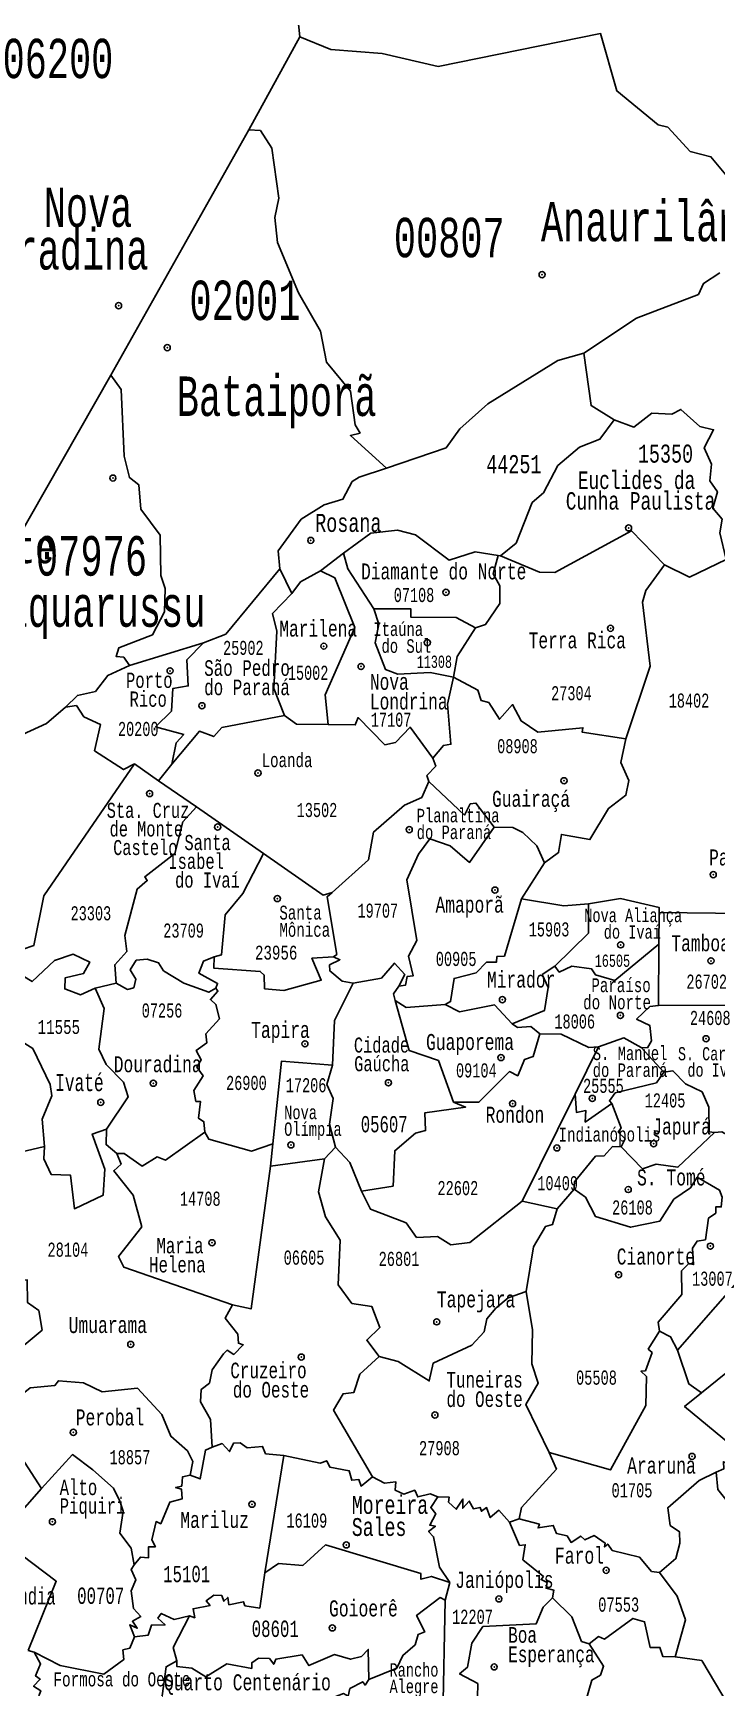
# Model space of a CAD drawing. Header units: millimetres. Extents: x 9851 to 10267, y 23387 to 23778.
# Drawn here: x 10056.06 to 10066.15, y 23482.06 to 23506.48 of the extents above; entities that cross this region are included whole.
import ezdxf
from ezdxf.enums import TextEntityAlignment as Align

# ---------------------------------------------------------------- set-up
doc = ezdxf.new("R2010")
doc.units = ezdxf.units.MM
doc.layers.add('3', color=7, linetype='Continuous')
doc.styles.add('MONOTXT', font='MONOTXT', dxfattribs={"height": 0.2})

# ---------------------------------------------------------------- blocks, each defined once
blk = doc.blocks.new('SEDE')
at = {"layer": '3', "color": 7, "linetype": 'Continuous'}
blk.add_circle((0, 0), 0.00451, dxfattribs=at)

msp = doc.modelspace()

# ---------------------------------------------------------------- linework, layer by layer
at = {"color": 7, "linetype": 'Continuous'}
for p, q in [((10059.996, 23506.427), (10059.245, 23505.056)), ((10059.245, 23505.056), (10057.208, 23501.436)), ((10057.208, 23501.436), (10055.78, 23498.93)), ((10060.64, 23498.809), (10060.302, 23498.548)), ((10059.879, 23498.212), (10059.705, 23498.577)), ((10062.957, 23498.767), (10062.927, 23498.774)), ((10057.484, 23497.151), (10058.574, 23497.485)), ((10057.914, 23495.447), (10057.556, 23495.698)), ((10058.107, 23495.692), (10057.914, 23495.447)), ((10057.914, 23495.447), (10058.472, 23495.063)), ((10058.472, 23495.063), (10059.46, 23494.373)), ((10063.268, 23493.708), (10063.608, 23494.236)), ((10065.295, 23493.035), (10065.302, 23493.503)), ((10065.293, 23492.133), (10065.295, 23493.035)), ((10057.288, 23492.461), (10056.977, 23492.388)), ((10066.553, 23492.136), (10065.293, 23492.133)), ((10064.407, 23491.521), (10064.059, 23490.823)), ((10065.035, 23491.513), (10065.369, 23491.149)), ((10064.059, 23490.823), (10063.278, 23489.245)), ((10059.599, 23490.091), (10059.563, 23489.762)), ((10060.526, 23490.04), (10060.361, 23489.869)), ((10060.361, 23489.869), (10059.563, 23489.762)), ((10063.797, 23489.13), (10064.048, 23489.422)), ((10065.572, 23487.046), (10067.511, 23489.257)), ((10063.278, 23489.245), (10063.797, 23489.13)), ((10065.927, 23486.416), (10066.287, 23486.707)), ((10059.76, 23485.491), (10059.48, 23483.76)), ((10055.544, 23484.278), (10056.183, 23485.003)), ((10063.235, 23484.555), (10063.09, 23484.506)), ((10062.213, 23483.615), (10062.144, 23483.353)), ((10062.144, 23483.353), (10062.108, 23481.622)), ((10056.076, 23482.588), (10055.99, 23482.612))]:
    msp.add_line(p, q, dxfattribs=at)
for points in [[(10060.507, 23508.641), (10060.371, 23508.588), (10060.399, 23507.904), (10059.959, 23506.808), (10059.996, 23506.427)], [(10059.996, 23506.427), (10060.453, 23506.243), (10061.212, 23506.181), (10062.039, 23505.992), (10064.437, 23506.477), (10064.677, 23505.629), (10065.287, 23505.13), (10065.427, 23505.094), (10065.761, 23504.735), (10066.065, 23504.658), (10066.383, 23504.275), (10066.945, 23504.036), (10066.797, 23503.71), (10066.838, 23503.65)], [(10061.275, 23500.064), (10060.745, 23500.543), (10060.886, 23500.581), (10060.812, 23500.703), (10060.745, 23501.199), (10060.392, 23501.625), (10060.305, 23502.086), (10059.98, 23502.65), (10059.668, 23503.395), (10059.628, 23503.761), (10059.687, 23504.048), (10059.584, 23504.787), (10059.417, 23505.048), (10059.245, 23505.056)], [(10064.188, 23501.759), (10064.965, 23502.277), (10065.88, 23502.625), (10065.957, 23502.788), (10066.199, 23502.947)], [(10061.275, 23500.064), (10062.157, 23500.36), (10062.358, 23500.644), (10062.774, 23501.014), (10063.806, 23501.651), (10064.188, 23501.759)], [(10064.637, 23500.775), (10064.297, 23500.986), (10064.188, 23501.759)], [(10057.208, 23501.436), (10057.363, 23501.225), (10057.405, 23500.237), (10057.482, 23499.924), (10057.621, 23499.818), (10057.65, 23499.455), (10057.934, 23499.071), (10057.946, 23498.477), (10058.012, 23498.288), (10057.999, 23497.943), (10057.824, 23497.601), (10057.325, 23497.409), (10057.287, 23497.285), (10057.399, 23497.271), (10057.484, 23497.151)], [(10064.637, 23500.775), (10064.426, 23500.491), (10064.126, 23500.372), (10063.808, 23500.1), (10063.592, 23499.696), (10063.427, 23499.553), (10063.191, 23498.957), (10062.957, 23498.767)], [(10066.288, 23498.712), (10066.198, 23499.106), (10066.233, 23499.307), (10066.093, 23499.473), (10066.162, 23499.713), (10066.049, 23499.876), (10066.074, 23500.123), (10065.963, 23500.363), (10066.104, 23500.63), (10065.902, 23500.675), (10065.622, 23500.929), (10065.49, 23500.858), (10065.192, 23500.875), (10064.928, 23500.668), (10064.637, 23500.775)], [(10059.705, 23498.577), (10059.678, 23498.842), (10060.019, 23499.308), (10060.359, 23499.523), (10060.633, 23499.604), (10060.771, 23499.865), (10060.875, 23499.928), (10061.275, 23500.064)], [(10062.927, 23498.774), (10062.587, 23498.829), (10062.201, 23498.702), (10061.705, 23499.076), (10061.44, 23499.146), (10061.044, 23499.102), (10060.64, 23498.809)], [(10062.957, 23498.767), (10063.533, 23498.529), (10063.761, 23498.521), (10064.895, 23499.139), (10065.379, 23498.636)], [(10060.64, 23498.809), (10060.705, 23498.576), (10061.092, 23497.984)], [(10058.574, 23497.485), (10058.904, 23497.61), (10059.705, 23498.577)], [(10060.302, 23498.548), (10060.01, 23498.383), (10059.879, 23498.212)], [(10060.417, 23496.281), (10060.373, 23496.715), (10060.808, 23497.711), (10060.515, 23498.444), (10060.302, 23498.548)], [(10062.59, 23497.708), (10062.739, 23497.755), (10062.952, 23498.066), (10062.949, 23498.327), (10062.849, 23498.503), (10062.927, 23498.774)], [(10065.379, 23498.636), (10065.103, 23498.258), (10065.055, 23498.084), (10065.167, 23497.142), (10064.807, 23496.069)], [(10065.379, 23498.636), (10065.751, 23498.451), (10066.288, 23498.712)], [(10059.879, 23498.212), (10059.592, 23497.916), (10059.659, 23497.657), (10059.613, 23496.809), (10059.771, 23496.411)], [(10062.59, 23497.708), (10062.305, 23497.858), (10061.634, 23497.864), (10061.636, 23497.988), (10061.092, 23497.984)], [(10061.092, 23497.984), (10061.165, 23497.762), (10061.112, 23497.484), (10061.261, 23497.09), (10061.446, 23497.02), (10061.919, 23497.044), (10062.267, 23496.978)], [(10062.59, 23497.708), (10062.32, 23497.283), (10062.267, 23496.978)], [(10058.107, 23495.692), (10058.172, 23496.007), (10058.284, 23496.129), (10057.87, 23496.245), (10058.103, 23496.475), (10058.124, 23496.812), (10058.35, 23496.849), (10058.329, 23497.232), (10058.574, 23497.485)], [(10057.484, 23497.151), (10057.162, 23497.002), (10056.982, 23496.765), (10056.716, 23496.709), (10056.54, 23496.535)], [(10061.959, 23495.783), (10062.117, 23495.97), (10062.227, 23495.987), (10062.178, 23496.579), (10062.267, 23496.978)], [(10062.267, 23496.978), (10062.624, 23496.786), (10062.674, 23496.633), (10062.786, 23496.606), (10062.947, 23496.357), (10063.137, 23496.572), (10063.265, 23496.333), (10063.512, 23496.166), (10064.175, 23496.231), (10064.167, 23496.165), (10064.807, 23496.069)], [(10056.54, 23496.535), (10056.261, 23496.292), (10055.49, 23495.945), (10054.655, 23495.138), (10054.417, 23494.763)], [(10057.556, 23495.698), (10057.397, 23495.613), (10056.968, 23495.892), (10057.054, 23496.279), (10056.812, 23496.393), (10056.701, 23496.56), (10056.54, 23496.535)], [(10058.107, 23495.692), (10058.516, 23496.18), (10058.727, 23496.1), (10058.848, 23496.233), (10059.771, 23496.411)], [(10060.417, 23496.281), (10059.947, 23496.283), (10059.771, 23496.411)], [(10061.959, 23495.783), (10061.626, 23496.241), (10061.412, 23496.014), (10061.253, 23495.979), (10060.858, 23496.382), (10060.816, 23496.272), (10060.417, 23496.281)], [(10063.608, 23494.236), (10063.817, 23494.388), (10063.859, 23494.657), (10064.28, 23494.581), (10064.551, 23495.041), (10064.811, 23495.235), (10064.852, 23495.452), (10064.733, 23495.716), (10064.807, 23496.069)], [(10057.556, 23495.698), (10056.221, 23493.748), (10056.071, 23493.016), (10055.899, 23492.96), (10055.808, 23492.81), (10055.616, 23492.823)], [(10061.959, 23495.783), (10062.003, 23495.663), (10061.874, 23495.524), (10061.901, 23495.436)], [(10060.475, 23493.798), (10061.01, 23494.283), (10061.086, 23494.69), (10061.542, 23495.09), (10061.797, 23495.2), (10061.901, 23495.436)], [(10061.901, 23495.436), (10062.428, 23494.942), (10062.514, 23495.106), (10062.597, 23495.119), (10062.867, 23494.764)], [(10058.472, 23495.063), (10058.271, 23494.844), (10058.152, 23494.373), (10057.708, 23494.033), (10057.745, 23493.976), (10057.598, 23493.851), (10057.413, 23493.167), (10057.445, 23492.929), (10057.267, 23492.733), (10057.288, 23492.461)], [(10062.867, 23494.764), (10062.504, 23494.244), (10062.217, 23494.486), (10061.918, 23494.591), (10061.75, 23494.367), (10061.575, 23493.985), (10061.724, 23493.09), (10061.6, 23492.859), (10061.669, 23492.568), (10061.581, 23492.558), (10061.559, 23492.433), (10061.458, 23492.418)], [(10063.608, 23494.236), (10063.496, 23494.49), (10063.288, 23494.686), (10063.14, 23494.759), (10062.867, 23494.764)], [(10059.46, 23494.373), (10059.155, 23493.783), (10058.898, 23493.469), (10058.841, 23492.878), (10058.735, 23492.851)], [(10059.46, 23494.373), (10060.34, 23493.759), (10060.475, 23493.798)], [(10060.475, 23493.798), (10060.401, 23493.738), (10060.543, 23492.885), (10060.495, 23492.852)], [(10063.268, 23493.708), (10063.017, 23492.86), (10062.906, 23492.854), (10062.9, 23492.77), (10062.752, 23492.77), (10062.602, 23492.616), (10062.274, 23492.532), (10062.223, 23492.19), (10062.144, 23492.146)], [(10064.257, 23493.633), (10063.893, 23493.603), (10063.268, 23493.708)], [(10065.302, 23493.503), (10065.3, 23493.58), (10064.732, 23493.71), (10064.257, 23493.633)], [(10064.257, 23493.633), (10064.258, 23493.199), (10063.763, 23492.711)], [(10065.302, 23493.503), (10066.547, 23493.492), (10066.548, 23493.39)], [(10063.763, 23492.711), (10063.826, 23492.624), (10064.013, 23492.71), (10064.304, 23492.671), (10064.361, 23492.583), (10064.647, 23492.502), (10065.295, 23493.035)], [(10056.977, 23492.388), (10056.763, 23492.288), (10056.529, 23492.376), (10056.533, 23492.54), (10056.807, 23492.604), (10056.898, 23492.772), (10056.654, 23492.89), (10056.378, 23492.794), (10056.045, 23492.484), (10055.633, 23492.738), (10055.616, 23492.823)], [(10058.76, 23492.386), (10058.654, 23492.327), (10058.286, 23492.462), (10057.986, 23492.645), (10057.914, 23492.762), (10057.747, 23492.818), (10057.583, 23492.8), (10057.492, 23492.657), (10057.576, 23492.518), (10057.547, 23492.394), (10057.456, 23492.369), (10057.288, 23492.461)], [(10058.735, 23492.851), (10058.576, 23492.788), (10058.507, 23492.609), (10058.785, 23492.458), (10058.76, 23492.386)], [(10060.495, 23492.852), (10060.177, 23492.829), (10060.315, 23492.506), (10059.763, 23492.355), (10059.478, 23492.379), (10059.473, 23492.581), (10059.414, 23492.635), (10058.728, 23492.683), (10058.735, 23492.851)], [(10060.785, 23492.46), (10060.621, 23492.491), (10060.443, 23492.641), (10060.437, 23492.73), (10060.59, 23492.808), (10060.495, 23492.852)], [(10061.458, 23492.418), (10061.546, 23492.591), (10061.397, 23492.758), (10061.203, 23492.537), (10060.785, 23492.46)], [(10063.763, 23492.711), (10063.576, 23492.589), (10063.664, 23492.395), (10063.609, 23492.06), (10063.134, 23491.861)], [(10056.23, 23490.053), (10056.196, 23490.452), (10056.339, 23490.797), (10056.314, 23490.966), (10056.057, 23491.496), (10055.9, 23491.595), (10055.576, 23492.032), (10055.478, 23492.352), (10055.502, 23492.587), (10055.185, 23492.652)], [(10060.785, 23492.46), (10060.51, 23491.908), (10060.481, 23491.251)], [(10056.977, 23492.388), (10057.108, 23492.089), (10057.029, 23491.485), (10057.14, 23491.26), (10057.393, 23490.999), (10057.464, 23490.783), (10057.142, 23490.308)], [(10058.76, 23492.386), (10058.788, 23492.342), (10058.677, 23492.22), (10058.76, 23492.148), (10058.812, 23491.935), (10058.608, 23491.713), (10058.624, 23491.579), (10058.47, 23491.468), (10058.544, 23491.331), (10058.48, 23491.222), (10058.569, 23491.096), (10058.432, 23490.878), (10058.464, 23490.717), (10058.534, 23490.713), (10058.503, 23490.467), (10058.582, 23490.415), (10058.598, 23490.263)], [(10061.404, 23492.207), (10061.382, 23492.303), (10061.458, 23492.418)], [(10062.144, 23492.146), (10061.565, 23492.1), (10061.404, 23492.207)], [(10061.404, 23492.207), (10061.612, 23491.47), (10062.042, 23491.318), (10062.266, 23490.707)], [(10063.134, 23491.861), (10062.87, 23492.14), (10062.353, 23492.039), (10062.144, 23492.146)], [(10065.035, 23491.513), (10065.129, 23491.505), (10065.186, 23491.61), (10065.164, 23491.835), (10064.969, 23491.931), (10065.163, 23492.115), (10065.293, 23492.133)], [(10062.266, 23490.707), (10062.64, 23490.704), (10063.09, 23491.157), (10063.215, 23491.095), (10063.312, 23491.333), (10063.444, 23491.379), (10063.541, 23491.713)], [(10063.541, 23491.713), (10063.407, 23491.823), (10063.212, 23491.805), (10063.134, 23491.861)], [(10063.541, 23491.713), (10063.857, 23491.709), (10064.262, 23491.512), (10064.407, 23491.521)], [(10064.407, 23491.521), (10064.782, 23491.653), (10065.035, 23491.513)], [(10059.599, 23490.091), (10059.725, 23491.308), (10060.481, 23491.251)], [(10060.481, 23491.251), (10060.397, 23490.965), (10060.489, 23490.757), (10060.438, 23490.381), (10060.526, 23490.04)], [(10064.605, 23490.685), (10064.567, 23490.723), (10064.653, 23490.842), (10065.26, 23490.991), (10065.369, 23491.149)], [(10065.369, 23491.149), (10065.503, 23491.169), (10065.688, 23490.977), (10065.934, 23490.857), (10066.033, 23490.632), (10066.04, 23490.267), (10066.12, 23490.255)], [(10064.059, 23490.823), (10064.08, 23490.554), (10064.22, 23490.58), (10064.211, 23490.411), (10064.605, 23490.685)], [(10060.908, 23489.39), (10061.375, 23489.467), (10061.398, 23489.987), (10061.703, 23490.25), (10061.854, 23490.285), (10061.844, 23490.548), (10062.444, 23490.632), (10062.266, 23490.707)], [(10064.74, 23490.044), (10064.801, 23490.165), (10064.697, 23490.263), (10064.738, 23490.328), (10064.605, 23490.685)], [(10056.23, 23490.053), (10056.219, 23489.871), (10056.33, 23489.636), (10056.612, 23489.628), (10056.671, 23489.132), (10057.095, 23489.332), (10057.12, 23489.715), (10056.933, 23490.235), (10057.142, 23490.308)], [(10057.142, 23490.308), (10057.137, 23490.079), (10057.298, 23489.949)], [(10057.298, 23489.949), (10057.405, 23489.948), (10057.673, 23489.761), (10057.89, 23489.898), (10058.017, 23489.848), (10058.598, 23490.263)], [(10058.598, 23490.263), (10058.654, 23490.161), (10059.285, 23489.981), (10059.599, 23490.091)], [(10064.74, 23490.044), (10065.053, 23489.723), (10065.255, 23489.789), (10065.577, 23489.744), (10066.12, 23490.255)], [(10066.12, 23490.255), (10066.226, 23490.266), (10066.471, 23490.132)], [(10054.221, 23490.198), (10054.728, 23489.865), (10054.976, 23489.611), (10055.429, 23489.444), (10055.655, 23489.63), (10055.686, 23489.923), (10056.23, 23490.053)], [(10060.526, 23490.04), (10060.735, 23489.814), (10060.908, 23489.39)], [(10064.74, 23490.044), (10064.613, 23490.052), (10064.489, 23489.914), (10064.364, 23489.908), (10064.052, 23489.531), (10064.048, 23489.422)], [(10057.298, 23489.949), (10057.36, 23489.79), (10057.252, 23489.692), (10057.54, 23489.331), (10057.667, 23488.865), (10057.323, 23488.425), (10057.399, 23488.269), (10059.004, 23487.714)], [(10059.004, 23487.714), (10059.278, 23487.653), (10059.563, 23489.762)], [(10060.361, 23489.869), (10060.273, 23489.383), (10060.377, 23489.011), (10060.594, 23488.667), (10060.564, 23488.007), (10060.766, 23487.734), (10061.061, 23487.689), (10061.18, 23487.378), (10060.985, 23487.194), (10061.167, 23486.952)], [(10066.23, 23489.302), (10066.193, 23489.407), (10065.863, 23489.596), (10065.766, 23489.443), (10065.52, 23489.272), (10065.31, 23488.947), (10064.88, 23488.859), (10064.361, 23489.02), (10064.213, 23489.304), (10064.048, 23489.422)], [(10063.278, 23489.245), (10062.508, 23488.635), (10062.228, 23488.601), (10062.032, 23488.723), (10061.722, 23488.709), (10061.566, 23488.926), (10061.042, 23489.124), (10060.908, 23489.39)], [(10065.308, 23487.326), (10065.284, 23487.457), (10065.638, 23487.866), (10065.633, 23488.214), (10065.741, 23488.322), (10065.809, 23488.307), (10065.795, 23488.548), (10065.86, 23488.654), (10065.983, 23488.674), (10066.031, 23488.994), (10066.136, 23489.069), (10066.14, 23489.161), (10066.217, 23489.159), (10066.23, 23489.302)], [(10063.797, 23489.13), (10063.727, 23488.899), (10063.625, 23488.872), (10063.446, 23488.57), (10063.339, 23487.909)], [(10055.397, 23486.612), (10055.808, 23487.093), (10055.929, 23487.117), (10056.195, 23487.341), (10056.148, 23487.63), (10055.979, 23487.748), (10055.972, 23488.084), (10055.355, 23487.991), (10055.244, 23488.057), (10054.957, 23488.046), (10054.836, 23488.157), (10054.45, 23488.278), (10054.204, 23488.268)], [(10063.339, 23487.909), (10063.073, 23487.816), (10062.891, 23487.665), (10062.758, 23487.507), (10062.72, 23487.317), (10062.535, 23487.121), (10061.965, 23486.852), (10061.908, 23486.591), (10061.449, 23486.878), (10061.167, 23486.952)], [(10063.339, 23487.909), (10063.431, 23487.347), (10063.42, 23486.841), (10063.516, 23486.559), (10063.332, 23486.243), (10063.677, 23485.537)], [(10059.004, 23487.714), (10058.897, 23487.515), (10059.081, 23487.282), (10059.092, 23487.146), (10059.162, 23487.123), (10059.022, 23486.982), (10058.924, 23487.043), (10058.873, 23486.989), (10058.702, 23486.753), (10058.665, 23486.56), (10058.542, 23486.465), (10058.533, 23486.284), (10058.677, 23486.022), (10058.704, 23485.615)], [(10065.308, 23487.326), (10065.14, 23487.06), (10065.197, 23487.009), (10065.098, 23486.741), (10065.032, 23486.733), (10065.116, 23486.654), (10065.105, 23486.227), (10064.583, 23485.278), (10063.677, 23485.537)], [(10065.308, 23487.326), (10065.47, 23487.242), (10065.572, 23487.046)], [(10061.167, 23486.952), (10060.881, 23486.692), (10060.795, 23486.422), (10060.636, 23486.401), (10060.495, 23486.159), (10061.069, 23485.176)], [(10065.572, 23487.046), (10065.738, 23486.548), (10065.927, 23486.416)], [(10055.746, 23486.424), (10055.889, 23486.384), (10056.018, 23486.491), (10056.382, 23486.524), (10056.434, 23486.594), (10056.803, 23486.561), (10057.08, 23486.43), (10057.604, 23486.483), (10057.962, 23486.096), (10058.093, 23485.775), (10058.339, 23485.561), (10058.42, 23485.402), (10058.378, 23485.202)], [(10056.183, 23485.003), (10055.436, 23486.156), (10055.737, 23486.284), (10055.746, 23486.424)], [(10066.141, 23485.243), (10066.257, 23485.294), (10066.249, 23485.397), (10066.324, 23485.365), (10066.314, 23485.412), (10066.578, 23485.464), (10065.677, 23486.213), (10065.927, 23486.416)], [(10058.704, 23485.615), (10058.605, 23485.571), (10058.528, 23485.146), (10058.378, 23485.202)], [(10058.704, 23485.615), (10058.85, 23485.666), (10058.961, 23485.549), (10059.017, 23485.67), (10059.118, 23485.677), (10059.221, 23485.603), (10059.448, 23485.624), (10059.493, 23485.516), (10059.76, 23485.491)], [(10056.183, 23485.003), (10056.643, 23485.505), (10056.944, 23485.278), (10057.246, 23485.009), (10057.341, 23484.816), (10057.39, 23484.671), (10057.342, 23484.346), (10057.508, 23484.121), (10057.552, 23483.876)], [(10059.76, 23485.491), (10060.3, 23485.377), (10060.394, 23485.414), (10060.442, 23485.318), (10060.727, 23485.266), (10060.765, 23485.126), (10060.868, 23485.137), (10060.902, 23485.038), (10061.069, 23485.176)], [(10063.677, 23485.537), (10063.784, 23485.29), (10063.269, 23484.722), (10063.235, 23484.555)], [(10058.378, 23485.202), (10058.268, 23485.178), (10058.254, 23485.04), (10058.163, 23485.02), (10058.252, 23484.992), (10058.26, 23484.85), (10058.078, 23484.803), (10057.946, 23484.482), (10057.877, 23484.516), (10057.814, 23484.246), (10057.867, 23484.144), (10057.763, 23484.142), (10057.762, 23483.979), (10057.645, 23483.99), (10057.552, 23483.876)], [(10062.033, 23484.878), (10061.923, 23484.925), (10061.739, 23484.879), (10061.694, 23484.977), (10061.535, 23484.92), (10061.403, 23484.979), (10061.416, 23485.1), (10061.249, 23485.081), (10061.069, 23485.176)], [(10066.141, 23485.243), (10065.893, 23485.119), (10065.429, 23484.72), (10065.465, 23484.458), (10065.599, 23484.366), (10065.607, 23484.195), (10065.547, 23483.968), (10065.304, 23483.762)], [(10068.878, 23484.333), (10068.575, 23484.412), (10068.315, 23484.626), (10068.429, 23484.833), (10067.048, 23484.899), (10066.729, 23484.7), (10066.383, 23484.72), (10066.169, 23484.989), (10066.141, 23485.243)], [(10062.033, 23484.878), (10061.93, 23484.725), (10062.003, 23484.629), (10061.916, 23484.46), (10061.999, 23484.446), (10061.898, 23484.371), (10061.973, 23484.292), (10062.059, 23483.843), (10062.213, 23483.615)], [(10063.09, 23484.506), (10062.936, 23484.682), (10062.807, 23484.573), (10062.753, 23484.722), (10062.677, 23484.668), (10062.657, 23484.723), (10062.56, 23484.705), (10062.498, 23484.818), (10062.403, 23484.711), (10062.404, 23484.846), (10062.306, 23484.698), (10062.19, 23484.802), (10062.202, 23484.874), (10062.033, 23484.878)], [(10063.09, 23484.506), (10063.242, 23484.164), (10063.324, 23484.172), (10063.288, 23483.951), (10063.594, 23483.704), (10063.558, 23483.658), (10063.649, 23483.614), (10063.632, 23483.53), (10063.745, 23483.503), (10063.728, 23483.389)], [(10065.304, 23483.762), (10065.189, 23483.776), (10065.012, 23483.989), (10064.608, 23484.09), (10064.543, 23484.182), (10064.495, 23484.141), (10064.503, 23484.197), (10064.341, 23484.308), (10064.203, 23484.245), (10064.145, 23484.3), (10064, 23484.208), (10063.942, 23484.303), (10063.787, 23484.339), (10063.737, 23484.458), (10063.513, 23484.422), (10063.533, 23484.475), (10063.235, 23484.555)], [(10055.544, 23484.278), (10056.403, 23483.635), (10055.99, 23482.612)], [(10062.213, 23483.615), (10061.941, 23483.706), (10061.785, 23483.664), (10061.786, 23483.748), (10060.376, 23484.17), (10060.04, 23483.868), (10059.685, 23483.895), (10059.48, 23483.76)], [(10057.552, 23483.876), (10057.51, 23483.808), (10057.576, 23483.656), (10057.508, 23483.492), (10057.544, 23483.232), (10057.649, 23483.112), (10057.526, 23483.045), (10057.598, 23482.941), (10057.487, 23482.993), (10057.559, 23482.813)], [(10059.48, 23483.76), (10059.405, 23483.239), (10059.187, 23483.273), (10059.166, 23483.333), (10058.952, 23483.288), (10058.935, 23483.395), (10058.878, 23483.339), (10058.846, 23483.423), (10058.728, 23483.43), (10058.614, 23483.344), (10058.673, 23483.278), (10058.422, 23483.229), (10058.446, 23483.097), (10058.367, 23483.126)], [(10065.304, 23483.762), (10065.566, 23483.414), (10065.688, 23483.067), (10065.538, 23482.518)], [(10058.367, 23483.126), (10058.142, 23483.068), (10057.953, 23483.161), (10057.902, 23483.089), (10058.01, 23482.991), (10057.808, 23482.987), (10057.76, 23482.839), (10057.559, 23482.813)], [(10061.018, 23482.185), (10061.427, 23482.354), (10061.517, 23482.54), (10061.7, 23482.697), (10061.742, 23482.851), (10061.842, 23482.886), (10061.72, 23483.13), (10062.067, 23483.394), (10062.144, 23483.353)], [(10063.728, 23483.389), (10063.59, 23483.253), (10063.488, 23483.007), (10062.699, 23482.966), (10062.536, 23482.722), (10062.47, 23482.365), (10062.355, 23482.268), (10062.624, 23482.123), (10062.618, 23481.918), (10062.108, 23481.622)], [(10063.728, 23483.389), (10064.01, 23483.111), (10064.155, 23482.747), (10064.266, 23482.712)], [(10058.183, 23482.46), (10058.129, 23482.659), (10058.367, 23483.126)], [(10064.266, 23482.712), (10064.406, 23482.817), (10064.496, 23482.782), (10064.915, 23483.087), (10065.085, 23483.036), (10065.17, 23482.655), (10065.313, 23482.657), (10065.353, 23482.524), (10065.538, 23482.518)], [(10057.559, 23482.813), (10057.491, 23482.649), (10057.387, 23482.622), (10057.4, 23482.479), (10057.107, 23482.262), (10056.462, 23482.389), (10056.076, 23482.588)], [(10063.725, 23481.735), (10064.218, 23481.871), (10064.309, 23482.175), (10064.435, 23482.25), (10064.481, 23482.38), (10064.266, 23482.712)], [(10056.148, 23481.943), (10056.177, 23482.016), (10056.068, 23482.085), (10056.167, 23482.188), (10056.097, 23482.238), (10056.172, 23482.418), (10056.076, 23482.588)], [(10058.012, 23481.417), (10058.009, 23481.633), (10057.86, 23481.79), (10057.965, 23481.942), (10058.024, 23482.372), (10058.183, 23482.46)], [(10058.183, 23482.46), (10058.183, 23482.374), (10058.406, 23482.35), (10058.61, 23482.224), (10058.919, 23482.417), (10059.289, 23482.349), (10059.288, 23482.432), (10059.388, 23482.501), (10059.549, 23482.496), (10059.613, 23482.409), (10059.645, 23482.485), (10060.032, 23482.547), (10060.131, 23482.389), (10060.509, 23482.553), (10060.746, 23482.483), (10060.908, 23482.525), (10061.007, 23482.629), (10061.018, 23482.185)], [(10065.538, 23482.518), (10065.93, 23482.464), (10066.319, 23481.812)], [(10059.98, 23480.807), (10060.009, 23481.652), (10060.449, 23481.902), (10060.642, 23481.977), (10060.713, 23481.937), (10060.735, 23482.05), (10060.926, 23482.152), (10060.96, 23482.103), (10061.018, 23482.185)]]:
    msp.add_lwpolyline(points, dxfattribs=at)
for p in [(10063.574, 23502.918), (10057.322, 23502.46), (10058.041, 23501.841), (10057.238, 23499.916), (10064.849, 23499.18), (10060.16, 23498.996), (10062.155, 23498.23), (10064.583, 23497.699), (10060.352, 23497.435), (10061.88, 23497.488), (10058.083, 23497.071), (10060.902, 23497.135), (10058.552, 23496.555), (10059.38, 23495.563), (10063.897, 23495.449), (10057.78, 23495.26), (10058.785, 23494.766), (10061.613, 23494.727), (10066.099, 23494.063), (10059.666, 23493.71), (10062.877, 23493.835), (10064.733, 23493.027), (10066.066, 23492.791), (10062.988, 23492.218), (10064.73, 23491.985), (10060.072, 23491.566), (10065.994, 23491.641), (10062.966, 23491.363), (10057.835, 23490.985), (10061.305, 23490.991), (10064.313, 23490.76), (10057.06, 23490.702), (10063.138, 23490.685), (10059.866, 23490.074), (10063.791, 23490.03), (10065.219, 23490.093), (10064.844, 23489.416), (10058.702, 23488.63), (10066.058, 23488.58), (10064.702, 23488.16), (10062.019, 23487.463), (10057.502, 23487.13), (10060.019, 23486.943), (10061.991, 23486.088), (10056.655, 23485.832), (10065.788, 23485.477), (10059.291, 23484.771), (10056.347, 23484.513), (10060.683, 23484.171), (10064.519, 23483.796), (10062.935, 23483.374), (10060.477, 23482.946), (10062.866, 23482.371)]:
    msp.add_point(p, dxfattribs=at)

# ---------------------------------------------------------------- block references
for p, xscale, yscale, zscale, rotation in [((10063.574, 23502.918), 10.00002222847218, 10.00002222847218, 10, 358.4411379901863), ((10057.322, 23502.46), 10, 10, 10, 358.2011724546984), ((10058.041, 23501.841), 10, 10, 10, 358.215856225767), ((10057.238, 23499.916), 10, 10, 10, 358.1477875991148), ((10060.16, 23498.996), 10.00001499683258, 10.00001499683258, 10, 358.239881894379), ((10064.849, 23499.18), 9.999988472391433, 9.999988472391433, 10, 358.4189795937999), ((10062.155, 23498.23), 9.999977941373846, 9.999977941373846, 10, 358.2999339450842), ((10064.583, 23497.699), 9.999986905928887, 9.999986905928887, 10, 358.3810782493297), ((10060.352, 23497.435), 10, 10, 10, 358.2166562518415), ((10061.88, 23497.488), 10.00001286582894, 10.00001286582894, 10, 358.2753829156183), ((10058.083, 23497.071), 10, 10, 10, 358.123228540907), ((10060.902, 23497.135), 10.00001289564456, 10.00001289564456, 10, 358.2316066662387), ((10058.552, 23496.555), 10.00001306217836, 10.00001306217836, 10, 358.1307037937321), ((10059.38, 23495.563), 10, 10, 10, 358.1427123301896), ((10063.897, 23495.449), 10, 10, 10, 358.3122173812553), ((10057.78, 23495.26), 10, 10, 10, 358.0751770587286), ((10058.785, 23494.766), 9.99998142016383, 9.99998142016383, 10, 358.1037359941774), ((10061.613, 23494.727), 9.999983103071141, 9.999983103071141, 10, 358.2113144299796), ((10066.099, 23494.063), 10, 10, 10, 358.3693359880599), ((10059.666, 23493.71), 9.999999999999998, 9.999999999999998, 9.999999999999998, 358.1165532636421), ((10062.877, 23493.835), 10, 10, 10, 358.2422820033784), ((10064.733, 23493.027), 10, 10, 10, 358.2975337572809), ((10066.066, 23492.791), 9.999987023023268, 9.999987023023268, 10, 358.343710296613), ((10062.988, 23492.218), 10.00001076962781, 10.00001076962781, 10, 358.214789525417), ((10064.73, 23491.985), 10, 10, 10, 358.2769830180705), ((10060.072, 23491.566), 10.00002150856107, 10.00002150856107, 10, 358.0887943154743), ((10065.994, 23491.641), 10.0000200395736, 10.0000200395736, 10, 358.3188924503206), ((10062.966, 23491.363), 10.00001536416096, 10.00001536416096, 10, 358.1969056894563), ((10057.835, 23490.985), 10, 10, 10, 357.990015819901), ((10061.305, 23490.991), 10, 10, 10, 358.125095172373), ((10057.06, 23490.702), 10, 10, 10, 357.9537059026915), ((10063.138, 23490.685), 10, 10, 10, 358.1902304828677), ((10064.313, 23490.76), 9.999982766316228, 9.999982766316228, 10, 358.2372069065096), ((10059.866, 23490.074), 10.00001310771495, 10.00001310771495, 10, 358.0506180215921), ((10063.791, 23490.03), 9.999984642862781, 9.999984642862781, 10, 358.2025058229317), ((10065.219, 23490.093), 10, 10, 10, 358.2590991497592), ((10064.844, 23489.416), 10.000015770087, 10.000015770087, 10, 358.2310733117836), ((10058.702, 23488.63), 10, 10, 10, 357.9750652397034), ((10066.058, 23488.58), 10, 10, 10, 358.2617659676997), ((10064.702, 23488.16), 10, 10, 10, 358.2009057812855), ((10062.019, 23487.463), 10.00001697875771, 10.00001697875771, 10, 358.0815857095511), ((10057.502, 23487.13), 9.999987617710936, 9.999987617710936, 10, 357.8963031736365), ((10060.019, 23486.943), 9.999999999999998, 9.999999999999998, 9.999999999999998, 357.9921489459023), ((10061.991, 23486.088), 9.999999999999998, 9.999999999999998, 9.999999999999998, 358.0524845733812), ((10056.655, 23485.832), 10.00001423452855, 10.00001423452855, 10, 357.8349011712663), ((10065.788, 23485.477), 9.999999999999998, 9.999999999999998, 9.999999999999998, 358.1899638114213), ((10059.291, 23484.771), 10, 10, 10, 357.9176625666368), ((10056.347, 23484.513), 10, 10, 10, 357.7943153441342), ((10060.683, 23484.171), 10, 10, 10, 357.9606479279582), ((10064.519, 23483.796), 10.00001564084987, 10.00001564084987, 10, 358.1058780882695), ((10062.935, 23483.374), 10.00001865580434, 10.00001865580434, 10, 358.0340675814847), ((10060.477, 23482.946), 9.999980300610721, 9.999980300610721, 10, 357.9267376491333), ((10062.866, 23482.371), 10.00002045699201, 10.00002045699201, 10, 358.0105751749122)]:
    msp.add_blockref('SEDE', p, dxfattribs=dict(at, xscale=xscale, yscale=yscale, zscale=zscale, rotation=rotation))

# ---------------------------------------------------------------- texts
at = {"color": 7, "linetype": 'Continuous', "style": 'MONOTXT'}
for s, height, width, p in [('06200', 0.5805, 0.65, (10056.428, 23506.109)), ('00807', 0.5816, 0.649998, (10062.203, 23503.466)), ('02001', 0.582, 0.649999, (10059.187, 23502.539)), ('07976', 0.5837, 0.650001, (10056.923, 23498.768)), ('07108', 0.2073, 0.666671, (10061.683, 23498.19)), ('25902', 0.2074, 0.666662, (10059.164, 23497.41)), ('15002', 0.2075, 0.666658, (10060.12, 23497.042)), ('11308', 0.1804, 0.666662, (10061.983, 23497.205)), ('27304', 0.2075, 0.666662, (10064.006, 23496.741)), ('18402', 0.2075, 0.666662, (10065.742, 23496.632)), ('17107', 0.2076, 0.666662, (10061.345, 23496.35)), ('20200', 0.2076, 0.666671, (10057.613, 23496.213)), ('13502', 0.2078, 0.666658, (10060.251, 23495.017)), ('23303', 0.208, 0.666658, (10056.914, 23493.493)), ('23709', 0.208, 0.666667, (10058.282, 23493.238)), ('15903', 0.208, 0.666662, (10063.676, 23493.255)), ('23956', 0.2051, 0.705882, (10059.649, 23492.912)), ('00905', 0.2081, 0.666662, (10062.305, 23492.819)), ('16505', 0.181, 0.666667, (10064.611, 23492.793)), ('26702', 0.2082, 0.666667, (10066.003, 23492.484)), ('07256', 0.2082, 0.666667, (10057.964, 23492.058)), ('18006', 0.2082, 0.66664, (10064.055, 23491.896)), ('24608', 0.2082, 0.66664, (10066.055, 23491.948)), ('11555', 0.2052, 0.705881, (10056.441, 23491.813)), ('09104', 0.2084, 0.666671, (10062.603, 23491.174)), ('26900', 0.2084, 0.666667, (10059.209, 23490.989)), ('17206', 0.2084, 0.666662, (10060.09, 23490.955)), ('25555', 0.2083, 0.66664, (10064.478, 23490.946)), ('12405', 0.2084, 0.666662, (10065.388, 23490.731)), ('22602', 0.2086, 0.666667, (10062.33, 23489.437)), ('10409', 0.2085, 0.666627, (10063.803, 23489.509)), ('14708', 0.2087, 0.666658, (10058.528, 23489.28)), ('26108', 0.2087, 0.666636, (10064.907, 23489.151)), ('06605', 0.2088, 0.666662, (10060.06, 23488.411)), ('26801', 0.2088, 0.666667, (10061.462, 23488.392)), ('13007', 0.2088, 0.666671, (10066.087, 23488.1)), ('05508', 0.2091, 0.666671, (10064.376, 23486.64)), ('27908', 0.2092, 0.666662, (10062.058, 23485.599)), ('01705', 0.2093, 0.666662, (10064.9, 23484.977)), ('16109', 0.2094, 0.666636, (10060.101, 23484.53)), ('15101', 0.241, 0.666678, (10058.328, 23483.741)), ('00707', 0.241, 0.666682, (10057.059, 23483.421)), ('07553', 0.2096, 0.666636, (10064.704, 23483.29)), ('12207', 0.2096, 0.666667, (10062.546, 23483.11)), ('08601', 0.2411, 0.666678, (10059.635, 23482.933))]:
    msp.add_text(s, height=height, dxfattribs=dict(at, width=width)).set_placement(p, align=Align.MIDDLE)
for s, height, width, p in [('Nova ', 0.5811, 0.649999, (10057.853, 23503.623)), ('Nova ', 0.5811, 0.649999, (10057.853, 23503.623)), ('Andradina', 0.5811, 0.649999, (10057.763, 23502.994)), ('Andradina', 0.5811, 0.649999, (10057.763, 23502.994)), ('Para%%237so ', 0.20482, 0.705875, (10065.302, 23492.329)), ('do Norte', 0.2048, 0.705875, (10065.181, 23492.076))]:
    msp.add_text(s, height=height, rotation=359.9995, dxfattribs=dict(at, width=width)).set_placement(p, align=Align.RIGHT)
for s, height, width, p in [('Anauril%%226ndia', 0.5816, 0.649998, (10063.557, 23503.411)), ('Loanda', 0.2047, 0.705884, (10059.434, 23495.65)), ('Paranava%%237', 0.2356, 0.705881, (10066.038, 23494.199)), ('Mirador', 0.2359, 0.705887, (10062.76, 23492.397)), ('Rondon', 0.2362, 0.70588, (10062.74, 23490.401)), ('Japur%%225', 0.2363, 0.705882, (10065.199, 23490.228)), ('Indian%%243polis', 0.2055, 0.70588, (10063.816, 23490.123)), ('S. Tom%%233', 0.23643, 0.705884, (10064.975, 23489.476)), ('Cianorte', 0.2366, 0.705876, (10064.675, 23488.309)), ('Tapejara', 0.2368, 0.705889, (10062.02, 23487.676)), ('18857', 0.2092, 0.666676, (10057.188, 23485.36)), ('Goioer%%234', 0.23759, 0.70588, (10060.428, 23483.115))]:
    msp.add_text(s, height=height, dxfattribs=dict(at, width=width)).set_placement(p)
for s, height, width, p in [('Bataipor%%227', 0.58243, 0.649996, (10058.181, 23501.415)), ('Taquarussu', 0.5829, 0.65, (10055.326, 23498.305)), ('Perobal', 0.2366, 0.705395, (10056.69, 23486.171)), ('Quarto Centen%%225rio', 0.23732, 0.70539, (10057.993, 23482.262))]:
    msp.add_text(s, height=height, dxfattribs=dict(at, width=width)).set_placement(p, align=Align.TOP_LEFT)
for s, height, width, p in [('44251', 0.2667, 0.705883, (10063.564, 23500.255)), ('15350', 0.2667, 0.705891, (10065.802, 23500.41)), ('Terra Rica', 0.235, 0.705877, (10064.811, 23497.638)), ('Guaira%%231%%225', 0.23541, 0.705881, (10063.986, 23495.3)), ('Amapor%%227', 0.23568, 0.705879, (10063.008, 23493.738)), ('Umuarama', 0.2369, 0.70588, (10057.743, 23487.535)), ('Araruna', 0.2372, 0.705884, (10065.843, 23485.461)), ('Mariluz', 0.2373, 0.705888, (10059.248, 23484.659))]:
    msp.add_text(s, height=height, dxfattribs=dict(at, width=width)).set_placement(p, align=Align.TOP_RIGHT)
for s, height, rotation, width, p in [('Euclides da ', 0.25796, 359.9985, 0.70588, (10065.046, 23499.755)), ('Cunha Paulista', 0.25796, 359.9985, 0.70588, (10065.026, 23499.45)), ('Nova Alian%%231a ', 0.19704, 359.9982, 0.70589, (10064.978, 23493.362)), ('do Iva%%237', 0.19704, 359.9982, 0.70589, (10064.905, 23493.118)), ('Cidade ', 0.2224, 359.9984, 0.705888, (10061.271, 23491.437)), ('Ga%%250cha', 0.2224, 359.9984, 0.705888, (10061.208, 23491.161)), ('Brasil%%226ndia ', 0.2427, 359.9982, 0.649995, (10055.71, 23483.292))]:
    msp.add_text(s, height=height, rotation=rotation, dxfattribs=dict(at, width=width)).set_placement(p, align=Align.CENTER)
for s, height, rotation, width, p in [('Rosana', 0.2669, 360, 0.705879, (10061.203, 23499.388)), ('Porto ', 0.225, 359.9981, 0.705875, (10058.257, 23497.044)), ('Rico', 0.225, 359.9981, 0.705875, (10058.035, 23496.766)), ('Santa ', 0.2237, 359.9982, 0.705877, (10059.114, 23494.649)), ('Isabel ', 0.2237, 359.9982, 0.705877, (10059.014, 23494.372)), ('do Iva%%237', 0.22373, 359.9982, 0.705877, (10059.113, 23494.095)), ('Maria ', 0.2277, 359.9982, 0.70588, (10058.716, 23488.702)), ('Helena', 0.2277, 359.9982, 0.70588, (10058.608, 23488.42)), ('Cruzeiro ', 0.2304, 359.9983, 0.705889, (10060.239, 23486.861)), ('do Oeste', 0.2304, 359.9983, 0.705889, (10060.135, 23486.576))]:
    msp.add_text(s, height=height, rotation=rotation, dxfattribs=dict(at, width=width)).set_placement(p, align=Align.TOP_RIGHT)
for s, height, rotation, width, p in [('Novo Horizonte ', 0.46652, 359.9987, 0.705882, (10052.385, 23498.659)), ('S%%227o Pedro ', 0.23008, 359.9984, 0.705881, (10058.586, 23496.997)), ('do Paran%%225', 0.23008, 359.9984, 0.705881, (10058.586, 23496.712)), ('Planaltina ', 0.19999, 359.9983, 0.705881, (10061.723, 23494.835)), ('do Paran%%225', 0.19999, 359.9983, 0.705881, (10061.723, 23494.588)), ('S. Manuel ', 0.2005, 359.9983, 0.705881, (10064.321, 23491.326)), ('do Paran%%225', 0.20051, 359.9983, 0.705881, (10064.321, 23491.077)), ('Nova ', 0.1986, 359.9982, 0.705881, (10059.766, 23490.454)), ('Ol%%237mpia', 0.19858, 359.9982, 0.705881, (10059.766, 23490.208)), ('Tuneiras ', 0.2304, 359.9983, 0.705881, (10062.162, 23486.493)), ('do Oeste', 0.2304, 359.9983, 0.705881, (10062.162, 23486.207)), ('Alto ', 0.227, 359.9982, 0.705891, (10056.453, 23484.906)), ('Piquiri', 0.227, 359.9982, 0.705891, (10056.453, 23484.632)), ('Moreira ', 0.2636, 359.9982, 0.705887, (10060.765, 23484.629)), ('Sales', 0.2636, 359.9982, 0.705887, (10060.765, 23484.303)), ('Boa ', 0.2318, 359.9984, 0.705888, (10063.073, 23482.727)), ('Esperan%%231a', 0.23183, 359.9984, 0.705888, (10063.073, 23482.44)), ('Rancho ', 0.1968, 359.9982, 0.70588, (10061.322, 23482.227)), ('Alegre ', 0.1968, 359.9982, 0.70588, (10061.322, 23481.983))]:
    msp.add_text(s, height=height, rotation=rotation, dxfattribs=dict(at, width=width)).set_placement(p)
for s, height, width, p in [('Diamante do Norte', 0.23488, 0.705875, (10062.121, 23498.421)), ('Tamboara', 0.2358, 0.705887, (10066.057, 23492.933)), ('Jani%%243polis', 0.23751, 0.705889, (10063.017, 23483.536))]:
    msp.add_text(s, height=height, dxfattribs=dict(at, width=width)).set_placement(p, align=Align.CENTER)
for s, height, width, p in [('Marilena', 0.235, 0.705886, (10060.269, 23497.812)), ('Douradina', 0.2361, 0.705889, (10057.9, 23491.383))]:
    msp.add_text(s, height=height, dxfattribs=dict(at, width=width)).set_placement(p, align=Align.TOP_CENTER)
at = {"color": 7, "linetype": 'Continuous', "style": 'MONOTXT', "width": 0.705887}
for s, p in [('Ita%%250na ', (10061.939, 23497.685)), ('do Sul', (10061.937, 23497.437))]:
    msp.add_text(s, height=0.2001, rotation=359.9984, dxfattribs=at).set_placement(p, align=Align.MIDDLE_RIGHT)
at = {"color": 7, "linetype": 'Continuous', "style": 'MONOTXT'}
for s, height, width, p in [('Nova ', 0.2347, 0.705889, (10061.032, 23497.026)), ('Londrina', 0.2347, 0.705889, (10061.032, 23496.736)), ('Santa ', 0.2045, 0.70588, (10059.696, 23493.605)), ('M%%244nica', 0.2045, 0.70588, (10059.696, 23493.351))]:
    msp.add_text(s, height=height, rotation=359.9995, dxfattribs=dict(at, width=width)).set_placement(p, align=Align.TOP_LEFT)
for s, height, rotation, width, p in [('08908', 0.2076, 360, 0.666667, (10063.21, 23495.959)), ('19707', 0.208, 360, 0.666662, (10061.149, 23493.532)), ('05607', 0.2397, 0, 0.666667, (10061.243, 23490.38)), ('28104', 0.2088, 360, 0.666671, (10056.575, 23488.528))]:
    msp.add_text(s, height=height, rotation=rotation, dxfattribs=dict(at, width=width)).set_placement(p, align=Align.MIDDLE)
for s, height, width, p in [('Sta. Cruz ', 0.2217, 0.705889, (10057.825, 23495.123)), ('de Monte ', 0.2217, 0.705889, (10057.8, 23494.848)), ('Castelo', 0.2217, 0.705889, (10057.717, 23494.574)), ('S. Carlos ', 0.1945, 0.705886, (10066.173, 23491.517)), ('do Iva%%237', 0.19449, 0.705886, (10066.135, 23491.276))]:
    msp.add_text(s, height=height, rotation=359.9983, dxfattribs=dict(at, width=width)).set_placement(p, align=Align.TOP_CENTER)
for s, height, width, p in [('Tapira', 0.2361, 0.705877, (10060.145, 23491.654)), ('Guaporema', 0.2361, 0.70588, (10063.159, 23491.475)), ('Ivat%%233', 0.2543, 0.650001, (10057.102, 23490.868)), ('Farol', 0.2374, 0.705888, (10064.488, 23483.894)), ('Formosa do Oeste', 0.20677, 0.705886, (10058.383, 23482.083))]:
    msp.add_text(s, height=height, dxfattribs=dict(at, width=width)).set_placement(p, align=Align.RIGHT)

doc.saveas('drawing.dxf')
